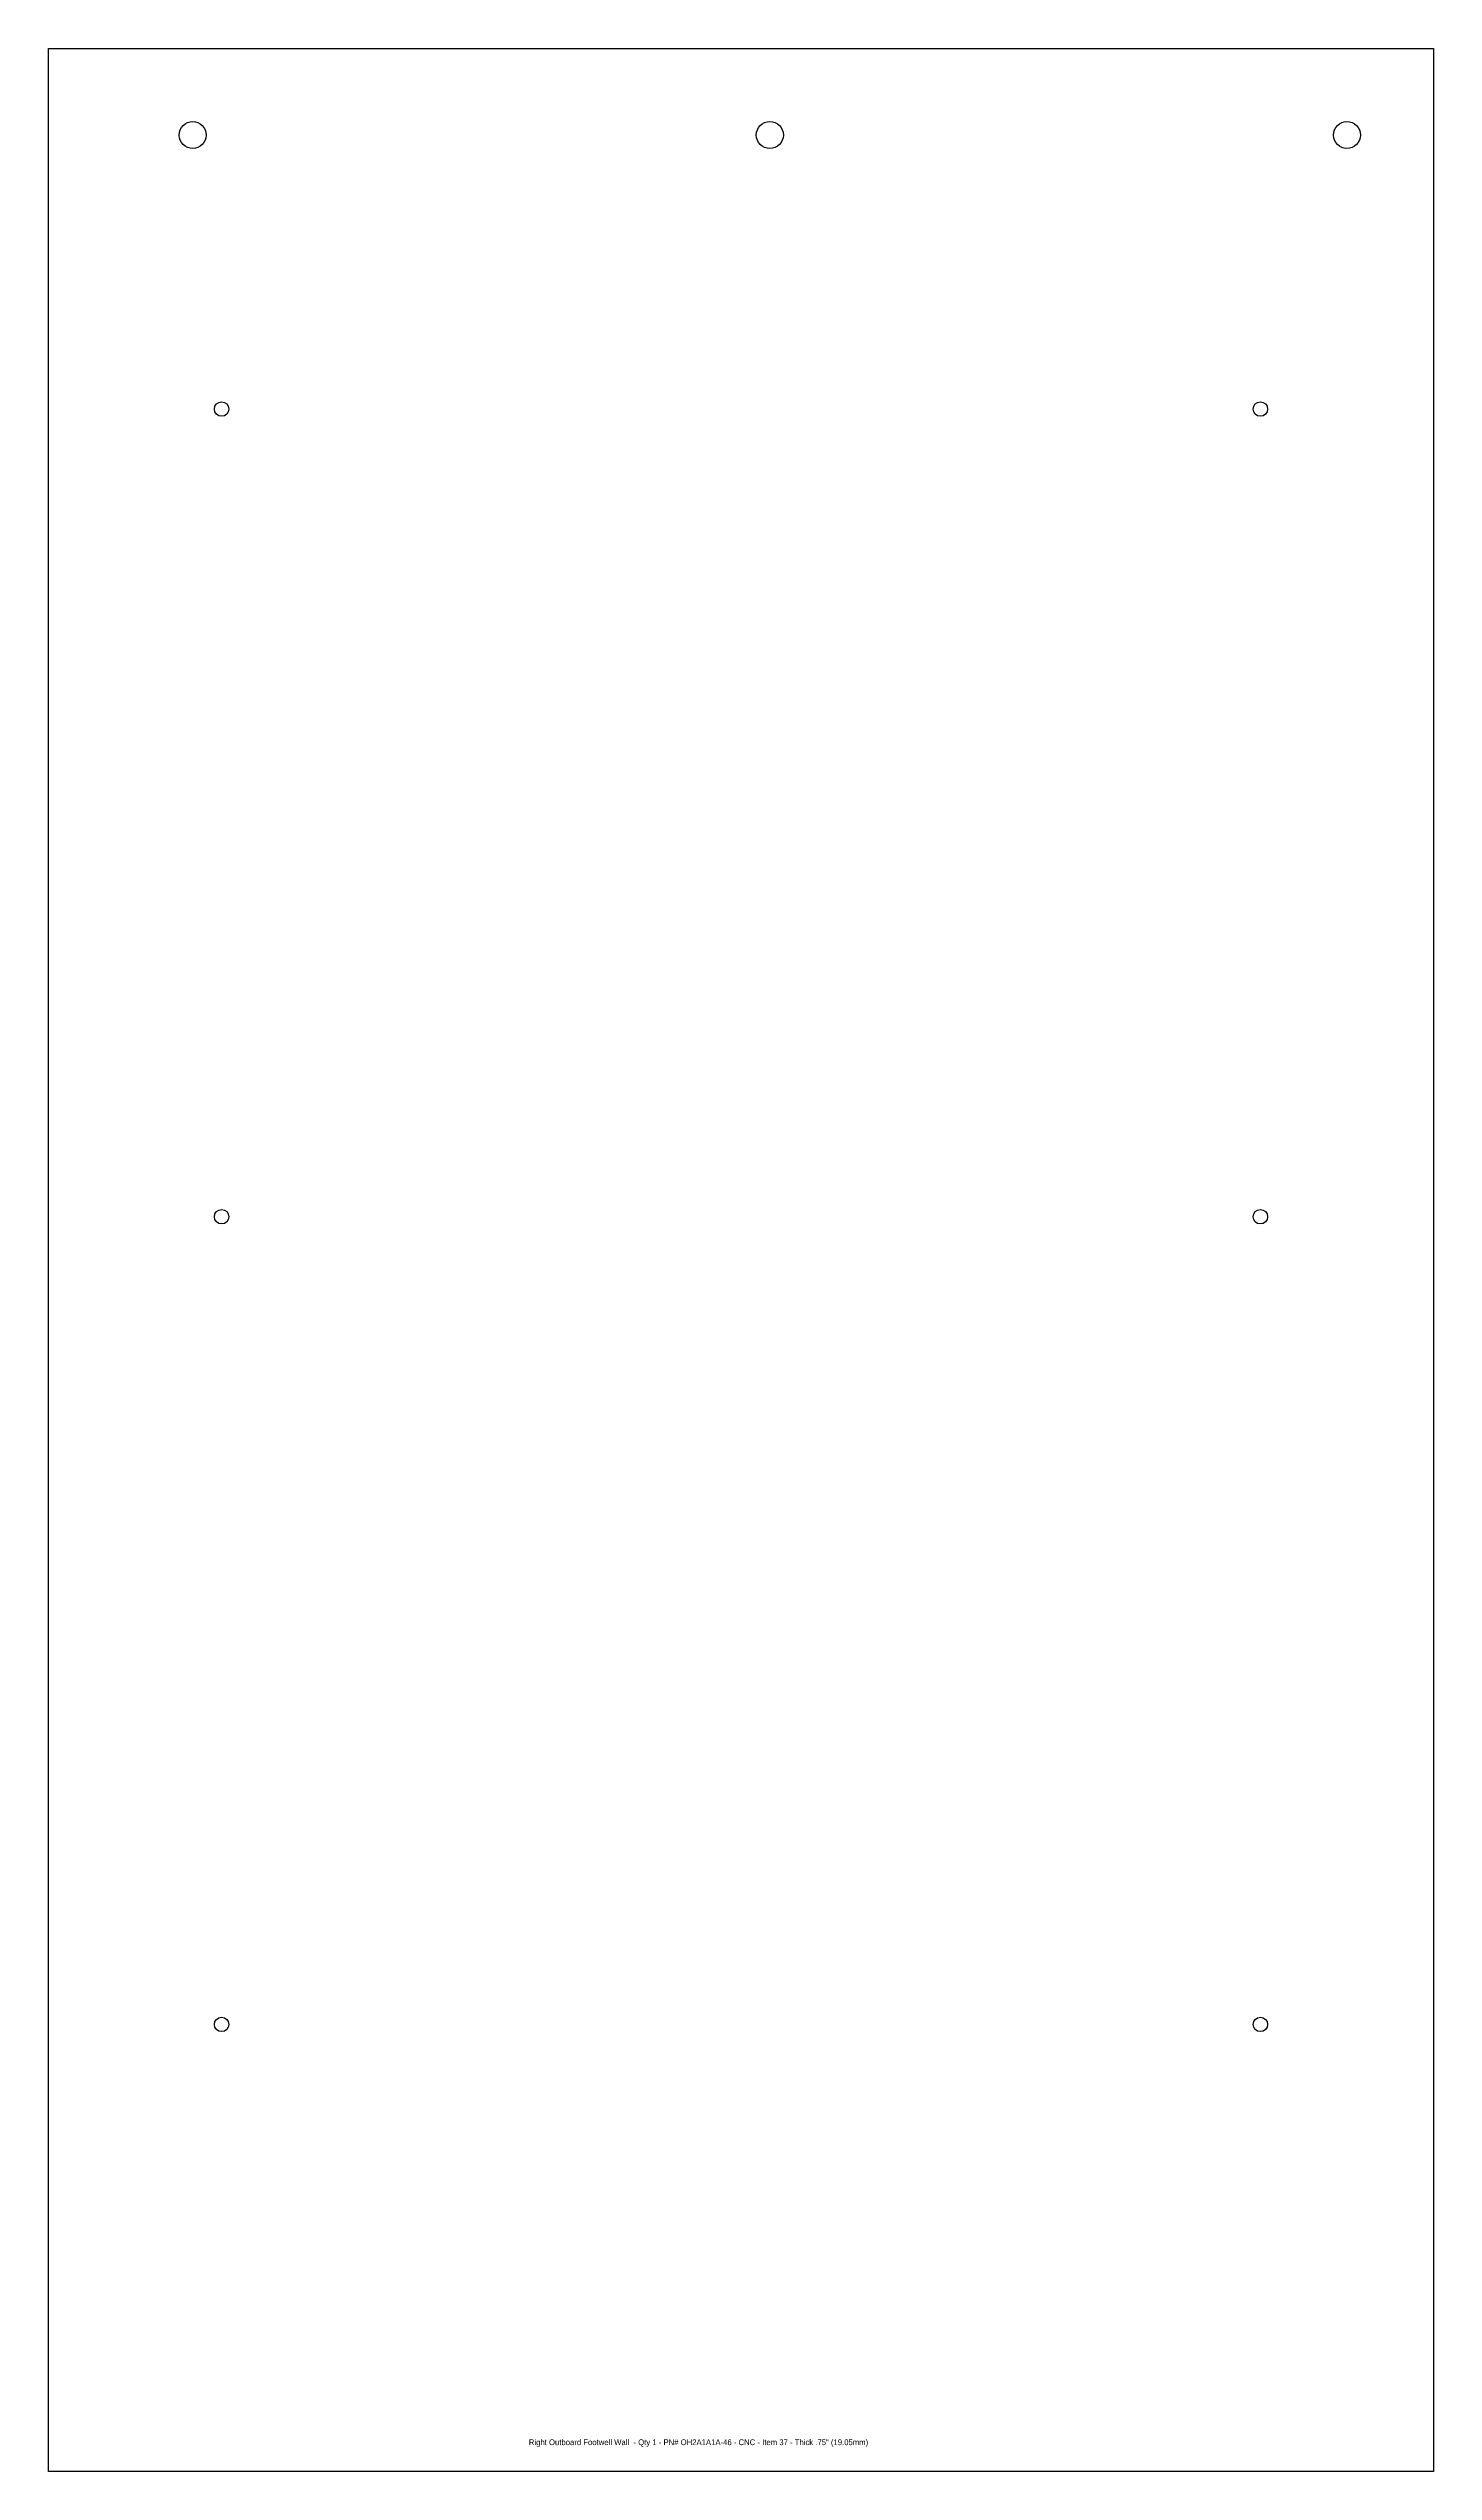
# Model space of a CAD drawing. Extents: x 3.1 to 15.1, y 4.4 to 25.4.
import ezdxf

# ---------------------------------------------------------------- set-up
doc = ezdxf.new("R2010")
doc.units = 0
doc.header["$MEASUREMENT"] = 0
doc.layers.get('0').update_dxf_attribs({"linetype": 'CONTINUOUS'})
doc.layers.add('Info', color=4, linetype='CONTINUOUS')
doc.styles.add('Annotative', font='txt')

msp = doc.modelspace()

# ---------------------------------------------------------------- linework, layer by layer
at = {"color": 7, "linetype": 'Continuous'}
msp.add_lwpolyline([(15.056, 25.431), (15.056, 4.431), (3.056, 4.431), (3.056, 25.431)], close=True, dxfattribs=at)
for centre in [(4.306, 24.681), (9.306, 24.681), (14.306, 24.681)]:
    msp.add_circle(centre, 0.117, dxfattribs=at)
for centre in [(4.556, 22.306), (13.556, 22.306), (4.556, 15.306), (13.556, 15.306), (4.556, 8.306), (13.556, 8.306)]:
    msp.add_circle(centre, 0.0625)

# ---------------------------------------------------------------- texts
at = {"layer": 'Info', "style": 'Annotative'}
msp.add_text('Right Outboard Footwell Wall  - Qty 1 - PN# OH2A1A1A-46 - CNC - Item 37 - Thick .75" (19.05mm)', height=0.05, dxfattribs=at).set_placement((7.218, 4.66))

doc.saveas('drawing.dxf')
